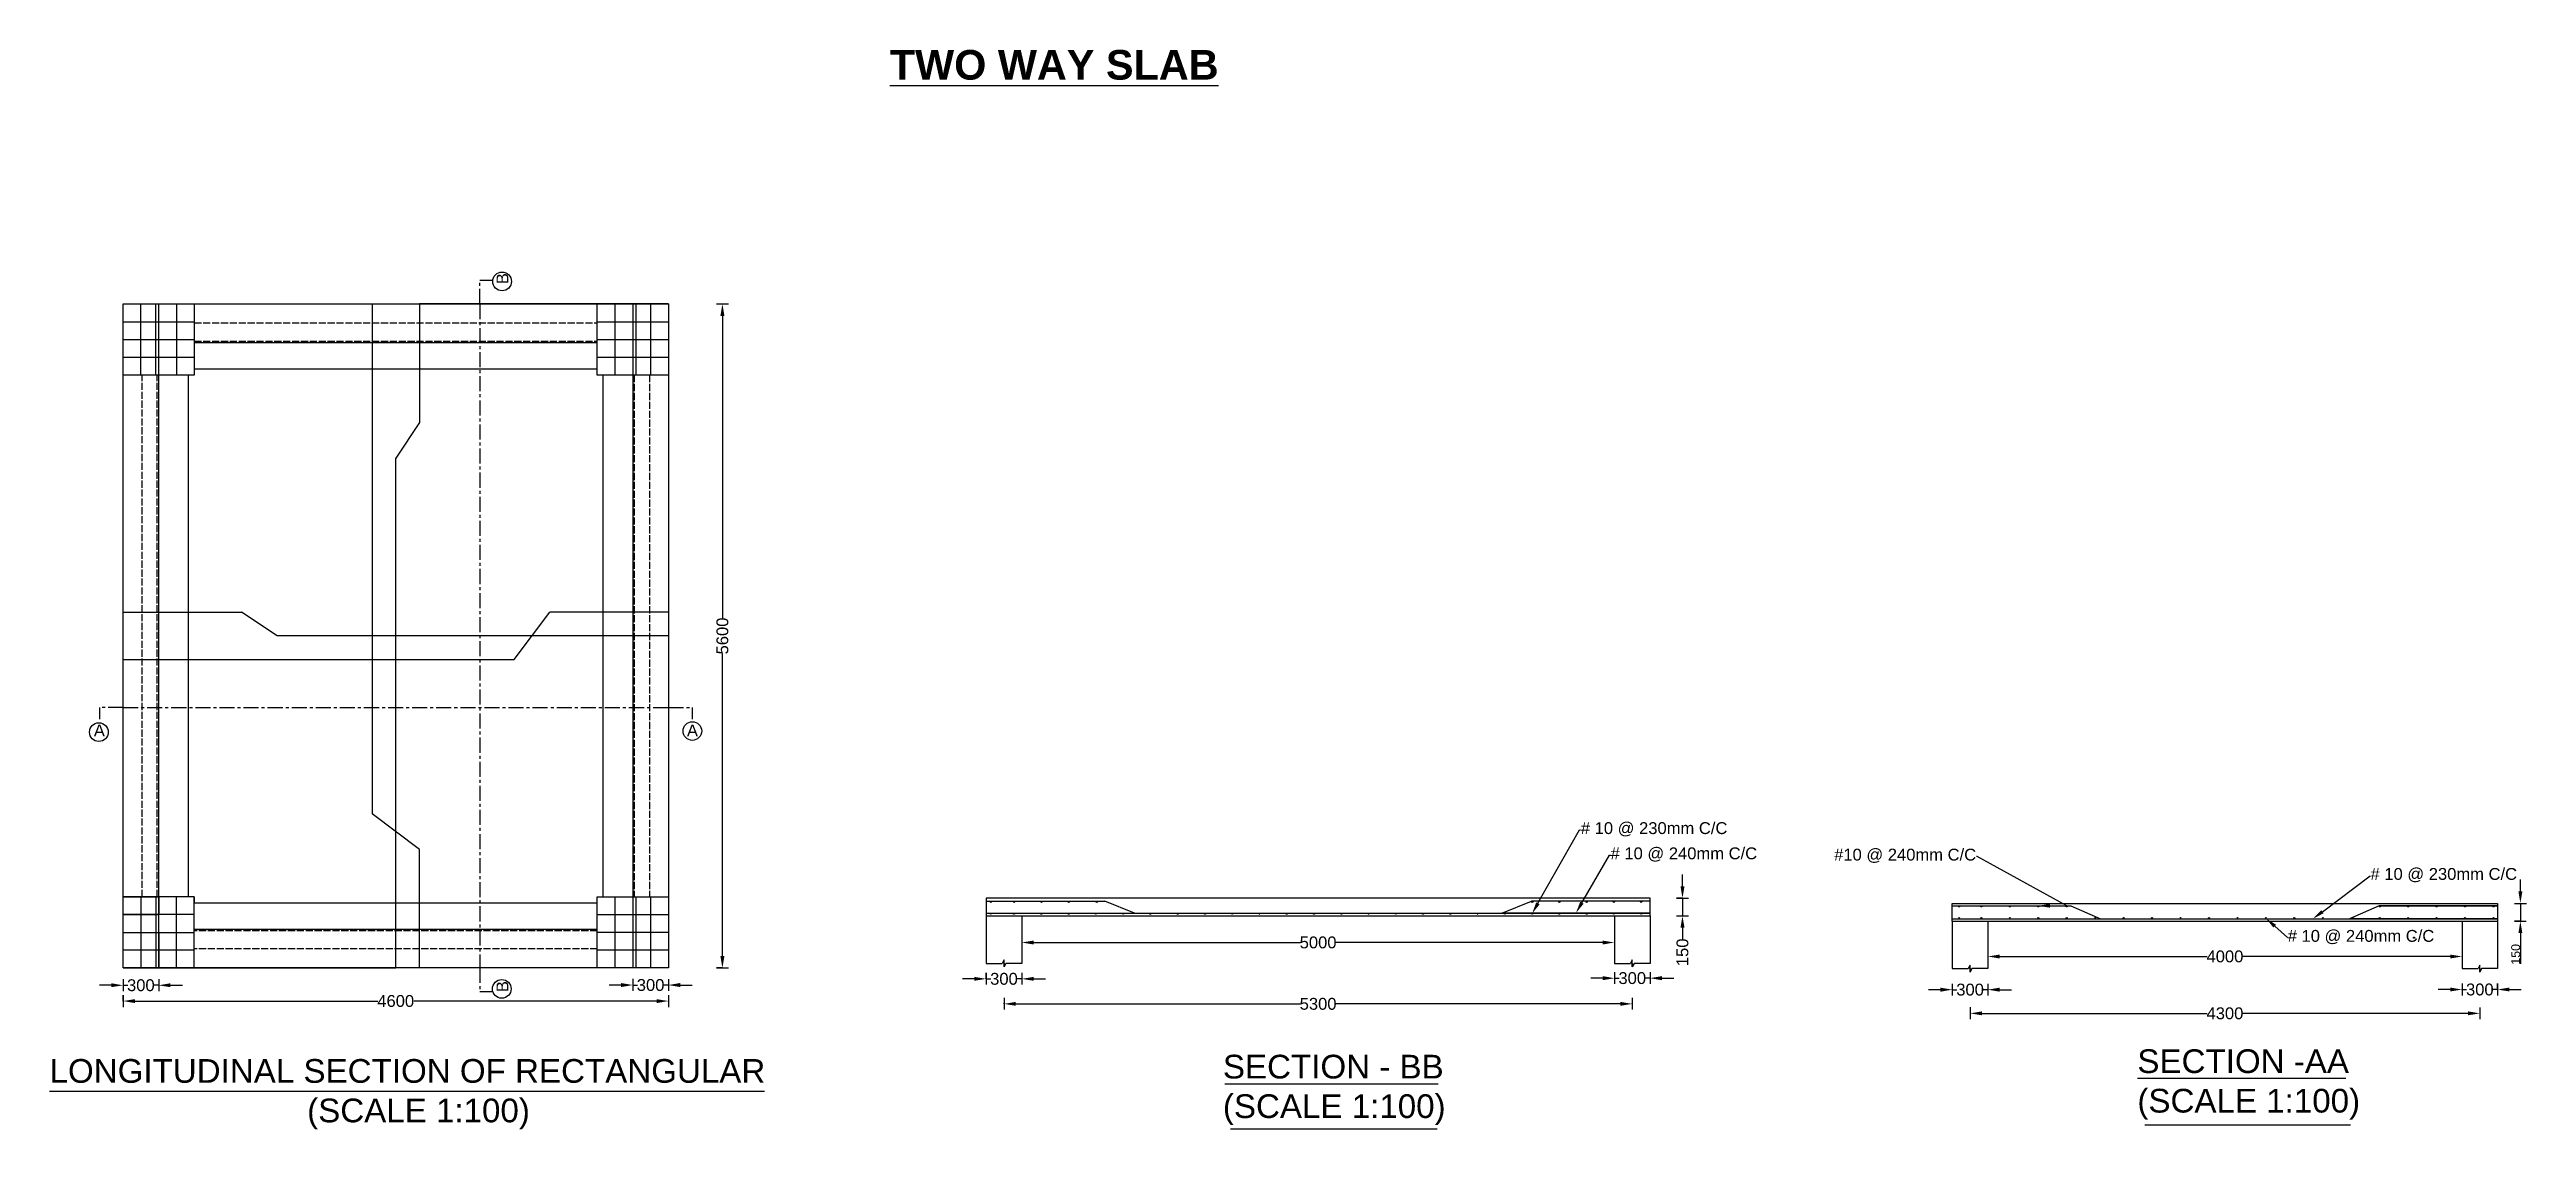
# Model space of a CAD drawing. Header units: millimetres. Extents: x 7839 to 28734, y 5335 to 14443.
import ezdxf
from ezdxf import colors
from ezdxf.entities.mleader import LeaderData, LeaderLine
from ezdxf.math import Vec2, Vec3

# ---------------------------------------------------------------- set-up
doc = ezdxf.new("R2010")
doc.units = ezdxf.units.MM
doc.linetypes.add('ACAD_ISO02W100', pattern=[15, 12, -3])
doc.linetypes.add('CENTER', pattern=[50.8, 31.75, -6.35, 6.35, -6.35])
doc.styles.get("Standard").update_dxf_attribs({"font": 'arial.ttf'})
doc.dimstyles.new('ISO-25', dxfattribs={"dimtxt": 2.5, "dimasz": 2.5, "dimexe": 1.25, "dimexo": 0.625, "dimtad": 1, "dimtxsty": 'Standard', "dimcen": 2.5, "dimadec": 0, "dimazin": 0, "dimtfac": 1, "dimtmove": 0, "dimatfit": 3, "dimfxl": 1, "dimarcsym": 0})

# ---------------------------------------------------------------- blocks, each defined once
blk = doc.blocks.new('*D1')
at = {"color": 0, "linetype": 'Continuous', "lineweight": -2, "transparency": 16777216}
for p, q in [((12659, 6553), (12559, 6553)), ((12759, 6554), (12759, 6554)), ((12759, 6553), (12798, 6553)), ((13059, 6553), (13020, 6553)), ((13059, 6554), (13059, 6554)), ((13159, 6553), (13259, 6553))]:
    blk.add_line(p, q, dxfattribs=at)
at = {"color": 0, "linetype": 'Continuous', "transparency": 16777216}
for points in [[(12659, 6570), (12659, 6536), (12759, 6553)], [(13159, 6570), (13159, 6536), (13059, 6553)]]:
    blk.add_solid(points, dxfattribs=at)
at = {"layer": 'Defpoints', "color": 0, "linetype": 'Continuous', "transparency": 16777216}
for p in [(12759, 6553), (13059, 6553), (13059, 6553)]:
    blk.add_point(p, dxfattribs=at)
at = {"color": 0, "linetype": 'Continuous', "transparency": 16777216, "insert": (12909, 6553), "char_height": 100, "attachment_point": 5}
blk.add_mtext('300', dxfattribs=at)
blk = doc.blocks.new('*D2')
at = {"color": 0, "linetype": 'Continuous', "lineweight": -2, "transparency": 16777216}
for p, q in [((8359, 6551), (8259, 6551)), ((8459, 6552), (8459, 6553)), ((8459, 6551), (8498, 6551)), ((8759, 6551), (8720, 6551)), ((8759, 6552), (8759, 6553)), ((8859, 6551), (8959, 6551))]:
    blk.add_line(p, q, dxfattribs=at)
at = {"color": 0, "linetype": 'Continuous', "transparency": 16777216}
for points in [[(8359, 6568), (8359, 6535), (8459, 6551)], [(8859, 6568), (8859, 6535), (8759, 6551)]]:
    blk.add_solid(points, dxfattribs=at)
at = {"layer": 'Defpoints', "color": 0, "linetype": 'Continuous', "transparency": 16777216}
for p in [(8459, 6551), (8759, 6551), (8759, 6551)]:
    blk.add_point(p, dxfattribs=at)
at = {"color": 0, "linetype": 'Continuous', "transparency": 16777216, "insert": (8609, 6551), "char_height": 100, "attachment_point": 5}
blk.add_mtext('300', dxfattribs=at)
blk = doc.blocks.new('*D3')
at = {"color": 0, "linetype": 'Continuous', "lineweight": -2, "transparency": 16777216}
for p, q in [((8459, 6418), (8459, 6419)), ((8559, 6418), (10608, 6418)), ((12959, 6418), (10911, 6418)), ((13059, 6418), (13059, 6419))]:
    blk.add_line(p, q, dxfattribs=at)
at = {"color": 0, "linetype": 'Continuous', "transparency": 16777216}
for points in [[(8559, 6434), (8559, 6401), (8459, 6418)], [(12959, 6434), (12959, 6401), (13059, 6418)]]:
    blk.add_solid(points, dxfattribs=at)
at = {"layer": 'Defpoints', "color": 0, "linetype": 'Continuous', "transparency": 16777216}
for p in [(8459, 6418), (13059, 6418), (13059, 6418)]:
    blk.add_point(p, dxfattribs=at)
at = {"color": 0, "linetype": 'Continuous', "transparency": 16777216, "insert": (10759, 6418), "char_height": 100, "attachment_point": 5}
blk.add_mtext('4600', dxfattribs=at)
blk = doc.blocks.new('*D4')
at = {"color": 0, "linetype": 'Continuous', "lineweight": -2, "transparency": 16777216}
for p, q in [((13515, 12197), (13515, 9647)), ((13516, 12297), (13516, 12297)), ((13515, 6797), (13515, 9348)), ((13516, 6697), (13516, 6697))]:
    blk.add_line(p, q, dxfattribs=at)
at = {"color": 0, "linetype": 'Continuous', "transparency": 16777216}
for points in [[(13498, 12197), (13532, 12197), (13515, 12297)], [(13498, 6797), (13532, 6797), (13515, 6697)]]:
    blk.add_solid(points, dxfattribs=at)
at = {"layer": 'Defpoints', "color": 0, "linetype": 'Continuous', "transparency": 16777216}
for p in [(13515, 12297), (13515, 12297), (13515, 6697)]:
    blk.add_point(p, dxfattribs=at)
at = {"color": 0, "linetype": 'Continuous', "transparency": 16777216, "insert": (13515, 9497), "char_height": 100, "attachment_point": 5, "rotation": 90}
blk.add_mtext('5600', dxfattribs=at)
blk = doc.blocks.new('*D5')
at = {"color": 0, "lineweight": -2, "transparency": 16777216}
for p, q in [((16040, 7135), (16040, 6910)), ((21040, 7135), (21040, 6910)), ((16140, 6912), (18391, 6912)), ((20940, 6912), (18690, 6912))]:
    blk.add_line(p, q, dxfattribs=at)
at = {"color": 0, "transparency": 16777216}
for points in [[(16140, 6928), (16140, 6895), (16040, 6912)], [(20940, 6928), (20940, 6895), (21040, 6912)]]:
    blk.add_solid(points, dxfattribs=at)
at = {"layer": 'Defpoints', "color": 0, "transparency": 16777216}
for p in [(16040, 7136), (21040, 7136), (21040, 6912)]:
    blk.add_point(p, dxfattribs=at)
at = {"color": 0, "transparency": 16777216, "insert": (18540, 6912), "char_height": 100, "attachment_point": 5}
blk.add_mtext('5000', dxfattribs=at)
blk = doc.blocks.new('*D6')
at = {"color": 0, "lineweight": -2, "transparency": 16777216}
for p, q in [((20940, 6611), (20840, 6611)), ((21040, 6612), (21040, 6612)), ((21040, 6611), (21079, 6611)), ((21340, 6611), (21301, 6611)), ((21340, 6612), (21340, 6612)), ((21440, 6611), (21540, 6611))]:
    blk.add_line(p, q, dxfattribs=at)
at = {"color": 0, "transparency": 16777216}
for points in [[(20940, 6628), (20940, 6594), (21040, 6611)], [(21440, 6628), (21440, 6594), (21340, 6611)]]:
    blk.add_solid(points, dxfattribs=at)
at = {"layer": 'Defpoints', "color": 0, "transparency": 16777216}
for p in [(21040, 6611), (21340, 6611), (21340, 6611)]:
    blk.add_point(p, dxfattribs=at)
at = {"color": 0, "transparency": 16777216, "insert": (21190, 6611), "char_height": 100, "attachment_point": 5}
blk.add_mtext('300', dxfattribs=at)
blk = doc.blocks.new('*D7')
at = {"color": 0, "lineweight": -2, "transparency": 16777216}
for p, q in [((15640, 6605), (15540, 6605)), ((15740, 6606), (15740, 6607)), ((15740, 6605), (15779, 6605)), ((16040, 6605), (16001, 6605)), ((16040, 6606), (16040, 6607)), ((16140, 6605), (16240, 6605))]:
    blk.add_line(p, q, dxfattribs=at)
at = {"color": 0, "transparency": 16777216}
for points in [[(15640, 6622), (15640, 6589), (15740, 6605)], [(16140, 6622), (16140, 6589), (16040, 6605)]]:
    blk.add_solid(points, dxfattribs=at)
at = {"layer": 'Defpoints', "color": 0, "transparency": 16777216}
for p in [(15740, 6605), (16040, 6605), (16040, 6605)]:
    blk.add_point(p, dxfattribs=at)
at = {"color": 0, "transparency": 16777216, "insert": (15890, 6605), "char_height": 100, "attachment_point": 5}
blk.add_mtext('300', dxfattribs=at)
blk = doc.blocks.new('*D8')
at = {"color": 0, "lineweight": -2, "transparency": 16777216}
for p, q in [((15890, 6395), (15890, 6396)), ((15990, 6394), (18391, 6394)), ((21090, 6394), (18690, 6394)), ((21190, 6395), (21190, 6396))]:
    blk.add_line(p, q, dxfattribs=at)
at = {"color": 0, "transparency": 16777216}
for points in [[(15990, 6411), (15990, 6378), (15890, 6394)], [(21090, 6411), (21090, 6378), (21190, 6394)]]:
    blk.add_solid(points, dxfattribs=at)
at = {"layer": 'Defpoints', "color": 0, "transparency": 16777216}
for p in [(15890, 6394), (21190, 6394), (21190, 6394)]:
    blk.add_point(p, dxfattribs=at)
at = {"color": 0, "transparency": 16777216, "insert": (18540, 6394), "char_height": 100, "attachment_point": 5}
blk.add_mtext('5300', dxfattribs=at)
blk = doc.blocks.new('*D9')
at = {"color": 0, "lineweight": -2, "transparency": 16777216}
for p, q in [((21614, 7386), (21614, 7486)), ((21614, 7286), (21614, 7136)), ((21615, 7286), (21615, 7286)), ((21615, 7136), (21615, 7136)), ((21614, 7036), (21614, 6936))]:
    blk.add_line(p, q, dxfattribs=at)
at = {"color": 0, "transparency": 16777216}
for points in [[(21597, 7386), (21631, 7386), (21614, 7286)], [(21597, 7036), (21631, 7036), (21614, 7136)]]:
    blk.add_solid(points, dxfattribs=at)
at = {"layer": 'Defpoints', "color": 0, "transparency": 16777216}
for p in [(21614, 7286), (21614, 7136), (21614, 7136)]:
    blk.add_point(p, dxfattribs=at)
at = {"color": 0, "transparency": 16777216, "insert": (21614, 6829), "char_height": 100, "attachment_point": 5, "rotation": 90}
blk.add_mtext('150', dxfattribs=at)
blk = doc.blocks.new('*D12')
at = {"color": 0, "lineweight": -2, "transparency": 16777216}
for p, q in [((24040, 6315), (24040, 6316)), ((24140, 6314), (26039, 6314)), ((28240, 6314), (26342, 6314)), ((28340, 6315), (28340, 6316))]:
    blk.add_line(p, q, dxfattribs=at)
at = {"color": 0, "transparency": 16777216}
for points in [[(24140, 6331), (24140, 6298), (24040, 6314)], [(28240, 6331), (28240, 6298), (28340, 6314)]]:
    blk.add_solid(points, dxfattribs=at)
at = {"layer": 'Defpoints', "color": 0, "transparency": 16777216}
for p in [(24040, 6314), (28340, 6314), (28340, 6314)]:
    blk.add_point(p, dxfattribs=at)
at = {"color": 0, "transparency": 16777216, "insert": (26190, 6314), "char_height": 100, "attachment_point": 5}
blk.add_mtext('4300', dxfattribs=at)
blk = doc.blocks.new('*D14')
at = {"color": 0, "lineweight": -2, "transparency": 16777216}
for p, q in [((28090, 6515), (27990, 6515)), ((28190, 6516), (28190, 6517)), ((28190, 6515), (28229, 6515)), ((28490, 6515), (28451, 6515)), ((28490, 6516), (28490, 6517)), ((28590, 6515), (28690, 6515))]:
    blk.add_line(p, q, dxfattribs=at)
at = {"color": 0, "transparency": 16777216}
for points in [[(28090, 6532), (28090, 6499), (28190, 6515)], [(28590, 6532), (28590, 6499), (28490, 6515)]]:
    blk.add_solid(points, dxfattribs=at)
at = {"layer": 'Defpoints', "color": 0, "transparency": 16777216}
for p in [(28190, 6515), (28490, 6515), (28490, 6515)]:
    blk.add_point(p, dxfattribs=at)
at = {"color": 0, "transparency": 16777216, "insert": (28340, 6515), "char_height": 100, "attachment_point": 5}
blk.add_mtext('300', dxfattribs=at)
blk = doc.blocks.new('*D15')
at = {"color": 0, "lineweight": -2, "transparency": 16777216}
for p, q in [((23790, 6514), (23690, 6514)), ((23890, 6515), (23890, 6515)), ((23890, 6514), (23929, 6514)), ((24190, 6514), (24151, 6514)), ((24190, 6515), (24190, 6515)), ((24290, 6514), (24390, 6514))]:
    blk.add_line(p, q, dxfattribs=at)
at = {"color": 0, "transparency": 16777216}
for points in [[(23790, 6531), (23790, 6497), (23890, 6514)], [(24290, 6531), (24290, 6497), (24190, 6514)]]:
    blk.add_solid(points, dxfattribs=at)
at = {"layer": 'Defpoints', "color": 0, "transparency": 16777216}
for p in [(23890, 6514), (24190, 6514), (24190, 6514)]:
    blk.add_point(p, dxfattribs=at)
at = {"color": 0, "transparency": 16777216, "insert": (24040, 6514), "char_height": 100, "attachment_point": 5}
blk.add_mtext('300', dxfattribs=at)
blk = doc.blocks.new('*D16')
at = {"color": 0, "lineweight": -2, "transparency": 16777216}
for p, q in [((24190, 7091), (24190, 6792)), ((28190, 7091), (28190, 6792)), ((24290, 6794), (26039, 6794)), ((28090, 6794), (26342, 6794))]:
    blk.add_line(p, q, dxfattribs=at)
at = {"color": 0, "transparency": 16777216}
for points in [[(24290, 6810), (24290, 6777), (24190, 6794)], [(28090, 6810), (28090, 6777), (28190, 6794)]]:
    blk.add_solid(points, dxfattribs=at)
at = {"layer": 'Defpoints', "color": 0, "transparency": 16777216}
for p in [(24190, 7092), (28190, 7092), (28190, 6794)]:
    blk.add_point(p, dxfattribs=at)
at = {"color": 0, "transparency": 16777216, "insert": (26190, 6794), "char_height": 100, "attachment_point": 5}
blk.add_mtext('4000', dxfattribs=at)
blk = doc.blocks.new('*D17')
at = {"color": 0, "lineweight": -2, "transparency": 16777216}
for p, q in [((28682, 7342), (28682, 7442)), ((28682, 7242), (28682, 7092)), ((28683, 7242), (28684, 7242)), ((28682, 6992), (28682, 6732)), ((28683, 7092), (28684, 7092))]:
    blk.add_line(p, q, dxfattribs=at)
at = {"color": 0, "transparency": 16777216}
for points in [[(28666, 7342), (28699, 7342), (28682, 7242)], [(28666, 6992), (28699, 6992), (28682, 7092)]]:
    blk.add_solid(points, dxfattribs=at)
at = {"layer": 'Defpoints', "color": 0, "transparency": 16777216}
for p in [(28682, 7242), (28682, 7092), (28682, 7092)]:
    blk.add_point(p, dxfattribs=at)
at = {"color": 0, "transparency": 16777216, "insert": (28643, 6812), "char_height": 75, "attachment_point": 5, "rotation": 90}
blk.add_mtext('150', dxfattribs=at)

msp = doc.modelspace()

# ---------------------------------------------------------------- linework, layer by layer
at = {"linetype": 'CENTER', "ltscale": 4}
for p, q in [((11469.332, 12297.294), (11469.332, 12497.294)), ((11469.332, 12297.294), (11469.332, 6697.294)), ((8459.337, 8895.011), (8259.337, 8895.011)), ((8459.337, 8895.011), (13059.337, 8895.011)), ((13059.337, 8895.011), (13259.337, 8895.011)), ((11469.332, 6697.294), (11469.332, 6497.294))]:
    msp.add_line(p, q, dxfattribs=at)
for p, q in [((11469.332, 12497.294), (11569.332, 12497.294)), ((8459.337, 12297.294), (13059.337, 12297.294)), ((8459.337, 6697.294), (8459.337, 12297.294)), ((8459.337, 12297.294), (9059.337, 12297.294)), ((8459.337, 12147.294), (9059.337, 12147.294)), ((8609.337, 11697.294), (8609.337, 12297.294)), ((8734.337, 11697.294), (8734.337, 12297.294)), ((8759.337, 11697.294), (8759.337, 12297.294)), ((8759.337, 6697.294), (8759.337, 12297.294)), ((8909.337, 12297.294), (8909.337, 11697.294)), ((9059.337, 12297.294), (9059.337, 11697.294)), ((12459.337, 11697.294), (12459.337, 12297.294)), ((12459.337, 12147.294), (13059.337, 12147.294)), ((12609.337, 11697.294), (12609.337, 12297.294)), ((12759.337, 12297.294), (12759.337, 11697.294)), ((12759.337, 12297.294), (12759.337, 6697.294)), ((12784.337, 12297.294), (12784.337, 11697.294)), ((12909.337, 12297.294), (12909.337, 11697.294)), ((13059.337, 12297.294), (13059.337, 6697.294)), ((13059.337, 12297.294), (13059.337, 11697.294)), ((8459.337, 11997.294), (9059.337, 11997.294)), ((8459.337, 11997.294), (9059.337, 11997.294)), ((9059.337, 11972.294), (12459.337, 11972.294)), ((12459.337, 11997.294), (13059.337, 11997.294)), ((8459.337, 11847.294), (9059.337, 11847.294)), ((12459.337, 11847.294), (13059.337, 11847.294)), ((9059.337, 11697.294), (8459.337, 11697.294)), ((13059.337, 11697.294), (12459.337, 11697.294)), ((12909.337, 11697.294), (12899.337, 11697.294)), ((8259.337, 8895.011), (8259.337, 8795.011)), ((13259.337, 8895.011), (13259.337, 8795.011)), ((9059.337, 7297.294), (8459.337, 7297.294)), ((8459.337, 7297.294), (8759.337, 7297.294)), ((8459.337, 7147.294), (8759.337, 7147.294)), ((9059.337, 7147.294), (8459.337, 7147.294)), ((8609.337, 7297.294), (8609.337, 6697.294)), ((8734.337, 7297.294), (8734.337, 6697.294)), ((8759.337, 7297.294), (8759.337, 7147.294)), ((8909.337, 6697.294), (8909.337, 7297.294)), ((9059.337, 6697.294), (9059.337, 7297.294)), ((12459.337, 6697.294), (12459.337, 7297.294)), ((12459.337, 7297.294), (13059.337, 7297.294)), ((12459.337, 7297.294), (12759.337, 7297.294)), ((12459.337, 7147.294), (13059.337, 7147.294)), ((12609.337, 6697.294), (12609.337, 7297.294)), ((12759.337, 7297.294), (12759.337, 6697.294)), ((12784.337, 7297.294), (12784.337, 6697.294)), ((12909.337, 7297.294), (12909.337, 6697.294)), ((21340.351, 7285.588), (15740.351, 7285.588)), ((15740.351, 7285.588), (15740.351, 7135.588)), ((15740.351, 7260.588), (16740.351, 7260.588)), ((15740.351, 7160.588), (16040.351, 7160.588)), ((15740.351, 7160.588), (16990.351, 7160.588)), ((15740.351, 7160.588), (15745.351, 7160.588)), ((15740.351, 7135.588), (16040.351, 7135.588)), ((15740.351, 7135.588), (15740.351, 6735.588)), ((15740.351, 7135.588), (16040.351, 7135.588)), ((15740.351, 7135.588), (15890.351, 7135.588)), ((16040.351, 7160.588), (21040.351, 7160.588)), ((16040.351, 7135.588), (21040.351, 7135.588)), ((16040.351, 7135.588), (16040.351, 6735.588)), ((16990.351, 7160.588), (16740.351, 7260.588)), ((20090.351, 7160.588), (20340.351, 7260.588)), ((21340.351, 7160.588), (20090.351, 7160.588)), ((21340.351, 7260.588), (20340.351, 7260.588)), ((21040.351, 7160.588), (21340.351, 7160.588)), ((21040.351, 7135.588), (21340.351, 7135.588)), ((21040.351, 7135.588), (21040.351, 6735.588)), ((21040.351, 7135.588), (21340.351, 7135.588)), ((21340.351, 7135.588), (21340.351, 7285.588)), ((21340.351, 7135.588), (21340.351, 6735.588)), ((21613.888, 7285.588), (21563.888, 7285.588)), ((21563.888, 7285.588), (21663.888, 7285.588)), ((21563.888, 7135.588), (21663.888, 7135.588)), ((23890.304, 7091.71), (23890.304, 7241.71)), ((23890.304, 7241.71), (28490.304, 7241.71)), ((23890.304, 7221.71), (24890.304, 7221.71)), ((23890.304, 7111.71), (24040.304, 7111.71)), ((23890.304, 7111.71), (25140.304, 7111.71)), ((23890.304, 7111.71), (23895.304, 7111.71)), ((23890.304, 7111.71), (24990.304, 7111.71)), ((24040.304, 7111.71), (24190.304, 7111.71)), ((24190.304, 7111.71), (28190.304, 7111.71)), ((24890.304, 7221.71), (25140.304, 7111.71)), ((27490.304, 7221.71), (27240.304, 7111.71)), ((28490.304, 7111.71), (27240.304, 7111.71)), ((27490.304, 7221.71), (28490.304, 7221.71)), ((28490.304, 7221.71), (27490.304, 7221.71)), ((28190.304, 7111.71), (28340.304, 7111.71)), ((28340.304, 7111.71), (28490.304, 7111.71)), ((28490.304, 7241.71), (28490.304, 7091.71)), ((28633.591, 7241.71), (28733.591, 7241.71)), ((8459.337, 6997.294), (9059.337, 6997.294)), ((8759.337, 6997.294), (8759.337, 6697.294)), ((12459.337, 7022.294), (9059.337, 7022.294)), ((13059.337, 6997.294), (12459.337, 6997.294)), ((13059.337, 6997.294), (12459.337, 6997.294)), ((23890.304, 7091.71), (24040.304, 7091.71)), ((23890.304, 7091.71), (23890.304, 6691.71)), ((24040.304, 7091.71), (24190.304, 7091.71)), ((24190.304, 7091.71), (28190.304, 7091.71)), ((24190.304, 7091.71), (24190.304, 6691.71)), ((28190.304, 7091.71), (28340.304, 7091.71)), ((28190.304, 7091.71), (28190.304, 6691.71)), ((28340.304, 7091.71), (28490.304, 7091.71)), ((28490.304, 7091.71), (28490.304, 6691.71)), ((28682.341, 7091.71), (28632.341, 7091.71)), ((28632.341, 7091.71), (28732.341, 7091.71)), ((9059.337, 6847.294), (8459.337, 6847.294)), ((13059.337, 6697.294), (8459.337, 6697.294)), ((8459.337, 6697.294), (9059.337, 6697.294)), ((13059.337, 6847.294), (12459.337, 6847.294)), ((13059.337, 6697.294), (12459.337, 6697.294)), ((15740.351, 6735.588), (15875.351, 6735.588)), ((15890.351, 6765.588), (15875.351, 6735.588)), ((15890.351, 6705.588), (15890.351, 6765.588)), ((15890.351, 6735.588), (15890.351, 6705.588)), ((15905.351, 6735.588), (15890.351, 6705.588)), ((16040.351, 6735.588), (15905.351, 6735.588)), ((21040.351, 6735.588), (21175.351, 6735.588)), ((21190.351, 6765.588), (21175.351, 6735.588)), ((21190.351, 6705.588), (21190.351, 6765.588)), ((21190.351, 6735.588), (21190.351, 6705.588)), ((21205.351, 6735.588), (21190.351, 6705.588)), ((21340.351, 6735.588), (21205.351, 6735.588)), ((23890.304, 6691.71), (24025.304, 6691.71)), ((24040.304, 6721.71), (24025.304, 6691.71)), ((24040.304, 6661.71), (24040.304, 6721.71)), ((24040.304, 6691.71), (24040.304, 6661.71)), ((24055.304, 6691.71), (24040.304, 6661.71)), ((24190.304, 6691.71), (24055.304, 6691.71)), ((28190.304, 6691.71), (28325.304, 6691.71)), ((28340.304, 6721.71), (28325.304, 6691.71)), ((28340.304, 6661.71), (28340.304, 6721.71)), ((28340.304, 6691.71), (28340.304, 6661.71)), ((28355.304, 6691.71), (28340.304, 6661.71)), ((28490.304, 6691.71), (28355.304, 6691.71)), ((11469.332, 6497.294), (11569.332, 6497.294)), ((15740.351, 6606.568), (15740.351, 6656.568)), ((15740.351, 6656.568), (15740.351, 6556.568)), ((16040.351, 6656.568), (16040.351, 6556.568)), ((21040.351, 6662.392), (21040.351, 6562.392)), ((21340.351, 6662.392), (21340.351, 6562.392)), ((23890.304, 6564.041), (23890.304, 6464.041)), ((24190.304, 6564.041), (24190.304, 6464.041)), ((28190.304, 6565.49), (28190.304, 6465.49)), ((28490.304, 6515.49), (28490.304, 6565.49)), ((28490.304, 6565.49), (28490.304, 6465.49)), ((15890.351, 6445.528), (15890.351, 6345.528)), ((21190.351, 6445.528), (21190.351, 6345.528)), ((24040.304, 6365.602), (24040.304, 6265.602)), ((28340.304, 6364.352), (28340.304, 6264.352)), ((7838.641, 5659.076), (13869.674, 5659.076)), ((17752.238, 5719.722), (19553.426, 5719.722)), ((25451.475, 5767.401), (27209.662, 5767.401)), ((17800.528, 5339.159), (19544.527, 5339.159)), ((25513.632, 5374.231), (27249.837, 5374.231))]:
    msp.add_line(p, q)
at = {"linetype": 'Continuous'}
for p, q in [((8459.337, 12297.294), (10559.337, 12297.294)), ((10559.337, 12297.294), (10559.337, 7997.294)), ((10559.337, 12297.294), (10959.337, 12297.294)), ((13059.337, 12297.294), (10959.337, 12297.294)), ((10959.337, 12297.294), (10959.337, 11297.294)), ((13059.337, 12297.294), (11259.337, 12297.294)), ((13059.337, 12297.294), (13059.337, 9697.294)), ((13465.116, 12297.294), (13565.116, 12297.294)), ((12459.337, 11747.294), (9059.337, 11747.294)), ((12459.337, 11697.294), (12459.337, 11747.294)), ((9059.337, 11697.294), (9009.337, 11697.294)), ((9009.337, 11697.294), (9009.337, 7297.294)), ((12509.337, 7297.294), (12509.337, 11697.294)), ((10959.337, 11297.294), (10759.337, 10997.294)), ((10759.337, 6697.294), (10759.337, 10997.294)), ((8459.337, 9297.294), (8459.337, 9697.294)), ((8459.337, 9697.294), (9459.337, 9697.294)), ((9759.337, 9497.294), (9459.337, 9697.294)), ((11759.337, 9297.294), (12059.337, 9697.294)), ((13059.337, 9697.294), (12059.337, 9697.294)), ((13059.337, 9697.294), (13059.337, 9497.294)), ((13059.337, 9497.294), (9759.337, 9497.294)), ((8459.337, 6697.294), (8459.337, 9297.294)), ((8459.337, 9297.294), (11759.337, 9297.294)), ((10959.337, 7697.294), (10559.337, 7997.294)), ((10959.337, 6697.294), (10959.337, 7697.294)), ((8609.337, 7297.294), (8619.337, 7297.294)), ((9059.337, 7297.294), (9059.337, 7247.294)), ((9059.337, 7247.294), (12459.337, 7247.294)), ((8459.337, 6697.294), (10759.337, 6697.294)), ((8459.337, 6697.294), (10759.337, 6697.294)), ((13059.337, 6697.294), (10959.337, 6697.294)), ((13516.366, 6697.294), (13466.366, 6697.294)), ((13466.366, 6697.294), (13566.366, 6697.294)), ((8459.337, 6601.403), (8459.337, 6501.403)), ((8759.337, 6602.34), (8759.337, 6502.34)), ((12759.337, 6604.266), (12759.337, 6504.266)), ((13059.337, 6603.016), (13059.337, 6503.016)), ((8459.337, 6417.767), (8459.337, 6467.767)), ((8459.337, 6467.767), (8459.337, 6367.767)), ((13059.337, 6467.767), (13059.337, 6367.767))]:
    msp.add_line(p, q, dxfattribs=at)
at = {"linetype": 'ACAD_ISO02W100', "ltscale": 5}
for p, q in [((9059.337, 12137.294), (12459.337, 12137.294)), ((9059.337, 11984.794), (12459.337, 11984.794)), ((8619.337, 7297.294), (8619.337, 11697.294)), ((8746.837, 7297.294), (8746.837, 11697.294)), ((12771.837, 11697.294), (12771.837, 7297.294)), ((12899.337, 11697.294), (12899.337, 7297.294)), ((12459.337, 7009.794), (9059.337, 7009.794)), ((12459.337, 6857.294), (9059.337, 6857.294))]:
    msp.add_line(p, q, dxfattribs=at)
at = {"linetype": 'ACAD_ISO02W100'}
msp.add_line((12459.337, 7297.294), (12509.337, 7297.294), dxfattribs=at)
for centre, radius in [((11656.088, 12487.499), 78.809), ((8254.763, 8686.174), 78.809), ((13261.251, 8695.221), 78.809), ((15779.039, 7255.539), 5), ((15779.039, 7155.59), 5), ((15975.351, 7155.588), 5), ((15976.003, 7255.539), 5), ((16205.351, 7155.588), 5), ((16206.003, 7255.539), 5), ((16435.351, 7155.588), 5), ((16436.003, 7255.539), 5), ((16665.351, 7155.588), 5), ((16672.35, 7255.539), 5), ((16895.351, 7155.588), 5), ((17125.351, 7155.588), 5), ((17355.351, 7155.59), 5), ((17585.351, 7155.588), 5), ((17815.351, 7155.59), 5), ((18045.351, 7155.588), 5), ((18275.351, 7155.588), 5), ((18505.351, 7155.588), 5), ((18735.351, 7155.588), 5), ((18965.351, 7155.59), 5), ((19195.351, 7155.59), 5), ((19425.351, 7155.588), 5), ((19655.351, 7155.588), 5), ((19885.351, 7155.588), 5), ((20115.351, 7155.59), 5), ((20345.351, 7155.588), 5), ((20347.029, 7255.588), 5), ((20575.351, 7255.588), 5), ((20575.351, 7155.588), 5), ((20805.351, 7255.588), 5), ((20805.351, 7155.588), 5), ((21035.351, 7255.588), 5), ((21035.351, 7155.59), 5), ((21265.351, 7255.588), 5), ((21265.351, 7155.588), 5), ((23947.298, 7216.738), 5), ((23947.298, 7116.71), 5), ((24135.304, 7216.71), 5), ((24135.304, 7116.71), 5), ((24375.304, 7216.71), 5), ((24375.304, 7116.71), 5), ((24615.304, 7216.71), 5), ((24615.304, 7116.71), 5), ((24855.304, 7216.71), 5), ((24855.304, 7116.71), 5), ((25095.304, 7116.71), 5), ((25335.304, 7116.71), 5), ((25575.304, 7116.71), 5), ((25815.304, 7116.71), 5), ((26055.304, 7116.71), 5), ((26295.304, 7116.71), 5), ((26535.304, 7116.71), 5), ((26775.304, 7116.71), 5), ((27015.304, 7116.71), 5), ((27268.581, 7116.71), 5), ((27495.304, 7116.71), 5), ((27496.542, 7216.71), 5), ((27735.304, 7216.71), 5), ((27735.304, 7116.71), 5), ((27975.304, 7216.71), 5), ((27975.304, 7116.71), 5), ((28215.304, 7216.71), 5), ((28215.304, 7116.71), 5), ((28455.304, 7216.71), 5), ((28455.304, 7116.71), 5), ((27785.262, 6953.187), 5), ((11653.448, 6520.369), 78.809)]:
    msp.add_circle(centre, radius)

# ---------------------------------------------------------------- texts
at = {"attachment_point": 1}
for s, width, insert, char_height in [('{\\fArial|b1|i0|c0|p34;\\LTWO WAY SLAB}', 6998.01362, (14926.95, 14439.298), 250), ('A', 112.37712, (8212.491, 8750.171), 100), ('A', 112.37712, (13215.464, 8750.171), 100), ('LONGITUDINAL SECTION OF RECTANGULAR\\P                            (SCALE 1:100)', 7366.44085, (7838.641, 5928.699), 200), ('SECTION - BB\\P(SCALE 1:100)', 2185.94443, (17736.895, 5964.877), 200), ('SECTION -AA\\P(SCALE 1:100)', 2664.35345, (25451.475, 6010.981), 200)]:
    msp.add_mtext_dynamic_manual_height_columns(s, width=width, gutter_width=12.5, heights=[0], dxfattribs=dict(at, insert=insert, char_height=char_height))
at = {"char_height": 100, "attachment_point": 1, "rotation": 90}
for insert in [(11609.166, 12464.294), (11609.166, 6493.56)]:
    msp.add_mtext_dynamic_manual_height_columns('B', width=285.6169, gutter_width=12.5, heights=[0], dxfattribs=dict(at, insert=insert))

# ---------------------------------------------------------------- dimensions: what is measured, and where the dimension line sits
at = {"linetype": 'Continuous'}
dim = msp.add_linear_dim(base=(13515.116, 12297.294), p1=(13515.116, 6697.294), p2=(13515.116, 12297.294), angle=90, dimstyle='ISO-25', override={"dimtxt": 100, "dimasz": 100, "dimtad": 0}, dxfattribs=at)
dim.commit()
dim.dimension.update_dxf_attribs({"geometry": '*D4', "text_midpoint": (13515.116, 9497.294)})
for base, p1, p2, override, picture, middle in [((21613.888, 7135.588), (21613.888, 7285.588), (21613.888, 7135.588), {"dimtxt": 100, "dimasz": 100, "dimtad": 0, "dimjust": 2}, '*D9', (21613.888, 6829.369)), ((28682.341, 7091.71), (28682.341, 7241.71), (28682.341, 7091.71), {"dimtxt": 75, "dimasz": 100}, '*D17', (28643.423, 6811.89))]:
    dim = msp.add_linear_dim(base=base, p1=p1, p2=p2, angle=90, dimstyle='ISO-25', override=override)
    dim.commit()
    dim.dimension.update_dxf_attribs({"geometry": picture, "text_midpoint": middle})
for base, p1, p2, picture, middle in [((21040.351, 6911.593), (16040.351, 7135.588), (21040.351, 7135.588), '*D5', (18540.351, 6911.593)), ((28190.304, 6793.534), (24190.304, 7091.71), (28190.304, 7091.71), '*D16', (26190.304, 6793.534)), ((21340.351, 6611.142), (21040.351, 6611.142), (21340.351, 6611.142), '*D6', (21190.351, 6611.142)), ((24190.304, 6514.041), (23890.304, 6514.041), (24190.304, 6514.041), '*D15', (24040.304, 6514.041)), ((28490.304, 6515.49), (28190.304, 6515.49), (28490.304, 6515.49), '*D14', (28340.304, 6515.49)), ((21190.351, 6394.278), (15890.351, 6394.278), (21190.351, 6394.278), '*D8', (18540.351, 6394.278)), ((28340.304, 6314.352), (24040.304, 6314.352), (28340.304, 6314.352), '*D12', (26190.304, 6314.352))]:
    dim = msp.add_linear_dim(base=base, p1=p1, p2=p2, dimstyle='ISO-25', override={"dimtxt": 100, "dimasz": 100, "dimtad": 0})
    dim.commit()
    dim.dimension.update_dxf_attribs({"geometry": picture, "text_midpoint": middle, "dimtype": 160})
for base, p1, p2, picture, middle in [((8759.337, 6551.403), (8459.337, 6551.403), (8759.337, 6551.403), '*D2', (8609.337, 6551.403)), ((13059.337, 6553.016), (12759.337, 6553.016), (13059.337, 6553.016), '*D1', (12909.337, 6553.016))]:
    dim = msp.add_linear_dim(base=base, p1=p1, p2=p2, dimstyle='ISO-25', override={"dimtxt": 100, "dimasz": 100, "dimtad": 0}, dxfattribs=at)
    dim.commit()
    dim.dimension.update_dxf_attribs({"geometry": picture, "text_midpoint": middle})
dim = msp.add_linear_dim(base=(13059.337, 6417.767), p1=(8459.337, 6417.767), p2=(13059.337, 6417.767), dimstyle='ISO-25', override={"dimtxt": 100, "dimasz": 100, "dimtad": 0}, dxfattribs=at)
dim.commit()
dim.dimension.update_dxf_attribs({"geometry": '*D3', "text_midpoint": (10759.337, 6417.767), "dimtype": 160})
dim = msp.add_linear_dim(base=(16040.351, 6605.318), p1=(15740.351, 6605.318), p2=(16040.351, 6605.318), dimstyle='ISO-25', override={"dimtxt": 100, "dimasz": 100, "dimtad": 0})
dim.commit()
dim.dimension.update_dxf_attribs({"geometry": '*D7', "text_midpoint": (15890.351, 6605.318)})

# ---------------------------------------------------------------- leaders
ml = msp.add_multileader_mtext('Standard')
ml.set_content('# 10 @ 230mm C/C', color=256)
ml.set_leader_properties()
ml.build(insert=Vec2(0, 0))
ml.multileader.update_dxf_attribs({"arrow_head_size": 100})
ctx = ml.context
ctx.base_point, ctx.char_height, ctx.arrow_head_size, ctx.plane_origin = Vec3(20754.407, 7861.922), 100, 100, Vec3(20410.31, 7150.492)
notes = []
notes.append((ctx, [(0, (1, 1, 0), (20746.407, 7861.922), (1, 0), 8, [(0, [(20345.351, 7155.588)], 0, [])])]))
ctx.mtext.insert, ctx.mtext.width, ctx.mtext.defined_height, ctx.mtext.flow_direction = Vec3(20756.407, 7926.622), 1351.0379, 66.196, 5
ml = msp.add_multileader_mtext('Standard')
ml.set_content('# 10 @ 240mm C/C', color=256)
ml.set_leader_properties()
ml.build(insert=Vec2(0, 0))
ml.multileader.update_dxf_attribs({"arrow_head_size": 100})
ctx = ml.context
ctx.base_point, ctx.char_height, ctx.arrow_head_size, ctx.plane_origin = Vec3(21005.366, 7649.053), 100, 100, Vec3(20715.351, 7160.588)
notes.append((ctx, [(0, (1, 1, 0), (20997.366, 7649.053), (1, 0), 8, [(0, [(20715.351, 7160.588)], 0, [])])]))
ctx.mtext.insert, ctx.mtext.width, ctx.mtext.defined_height, ctx.mtext.flow_direction = Vec3(21007.366, 7713.752), 1327.33484, 77.085, 5
ml = msp.add_multileader_mtext('Standard')
ml.set_content('\\pxi-3,l4,t4;#10 @ 240mm C/C', color=256)
ml.set_leader_properties()
ml.build(insert=Vec2(0, 0))
ml.multileader.update_dxf_attribs({"arrow_head_size": 100})
ctx = ml.context
ctx.base_point, ctx.char_height, ctx.arrow_head_size, ctx.plane_origin = Vec3(22898.28, 7638.407), 100, 100, Vec3(24135.304, 7221.71)
ctx.text_align_type = 2
notes.append((ctx, [(0, (1, 1, 0), (24101.072, 7638.407), (-1, 0), 8, [(1, [(24615.304, 7221.71), (24855.252, 7221.71)], 0, [])])]))
ctx.mtext.insert, ctx.mtext.alignment, ctx.mtext.flow_direction = Vec3(24091.072, 7703.107), 3, 5
ml = msp.add_multileader_mtext('Standard')
ml.set_content('# 10 @ 230mm C/C', color=256)
ml.set_leader_properties()
ml.build(insert=Vec2(0, 0))
ml.multileader.update_dxf_attribs({"has_dogleg": 0, "arrow_head_size": 100})
ctx = ml.context
ctx.base_point, ctx.char_height, ctx.arrow_head_size, ctx.plane_origin = Vec3(27416.008, 7475.356), 100, 100, Vec3(26932.273, 7111.71)
notes.append((ctx, [(0, (1, 1, 0), (27408.008, 7475.356), (1, 0), 8, [(0, [(26932.273, 7111.71)], 0, [])])]))
ctx.mtext.insert, ctx.mtext.flow_direction = Vec3(27418.008, 7540.056), 5
ml = msp.add_multileader_mtext('Standard')
ml.set_content('# 10 @ 240mm C/C', color=256)
ml.set_leader_properties()
ml.build(insert=Vec2(0, 0))
ml.multileader.update_dxf_attribs({"has_dogleg": 0, "arrow_head_size": 100})
ctx = ml.context
ctx.base_point, ctx.char_height, ctx.arrow_head_size, ctx.plane_origin = Vec3(26717.507, 6952.928), 100, 100, Vec3(27020.304, 7116.71)
notes.append((ctx, [(0, (1, 1, 0), (26709.507, 6952.928), (1, 0), 8, [(0, [(26535.304, 7116.71)], 0, [])])]))
ctx.mtext.insert, ctx.mtext.flow_direction = Vec3(26719.507, 7017.628), 5
for ctx, leaders in notes:
    for number, flags, end, landing, length, lines in leaders:
        leader = LeaderData()
        leader.index, (leader.has_last_leader_line, leader.has_dogleg_vector, leader.attachment_direction) = number, flags
        leader.last_leader_point, leader.dogleg_vector, leader.dogleg_length = Vec3(end), Vec3(landing), length
        for number, points, colour, breaks in lines:
            line = LeaderLine()
            line.index, line.vertices, line.color, line.breaks = number, Vec3.list(points), colors.encode_raw_color(colour), breaks
            leader.lines.append(line)
        ctx.leaders.append(leader)

doc.saveas('drawing.dxf')
